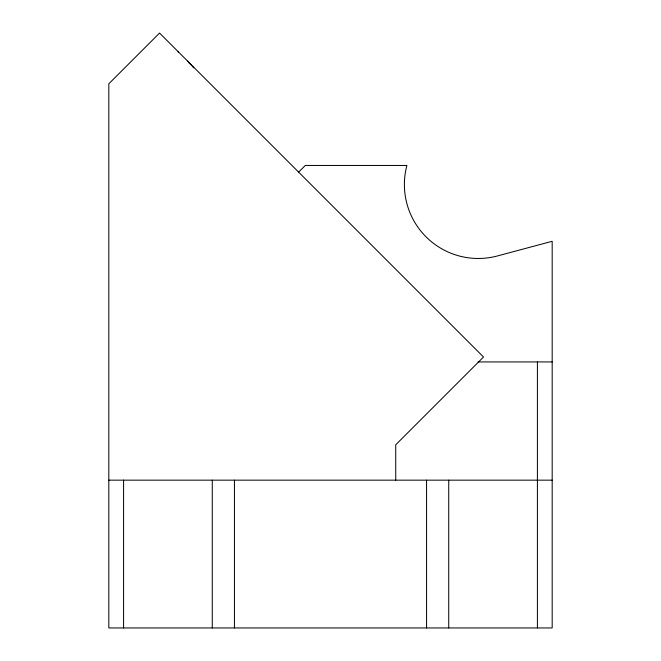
<?xml version="1.0" encoding="UTF-8"?>
<svg xmlns="http://www.w3.org/2000/svg" width="661" height="661" viewBox="0 0 661 661"><rect width="100%" height="100%" fill="white"/><g stroke="black" fill="none" stroke-linecap="round" stroke-linejoin="round"><path stroke-width="0.99" d="M189.071 62.564L189.228 63.035M298.739 172L305.291 165.457L406.912 165.457A73.892 73.892 0 0 0 497.419 255.956L552.183 241.282L552.183 627.95L108.817 627.95L108.817 83.79L159.557 33.05L483.513 357.014L395.732 444.795L395.732 480.159M478.068 361.931L552.183 361.931M108.817 480.159L552.183 480.159M192.805 66.794L193.747 67.819M191.888 65.803L187.625 61.118M178.61 52.583L178.106 51.674M189.633 63.679L189.335 63.225M537.41 361.931L537.41 627.95M448.728 480.159L448.728 627.95M426.56 480.159L426.56 627.95M234.44 480.159L234.44 627.95M212.272 480.159L212.272 627.95M123.59 480.159L123.59 627.95"/></g></svg>
